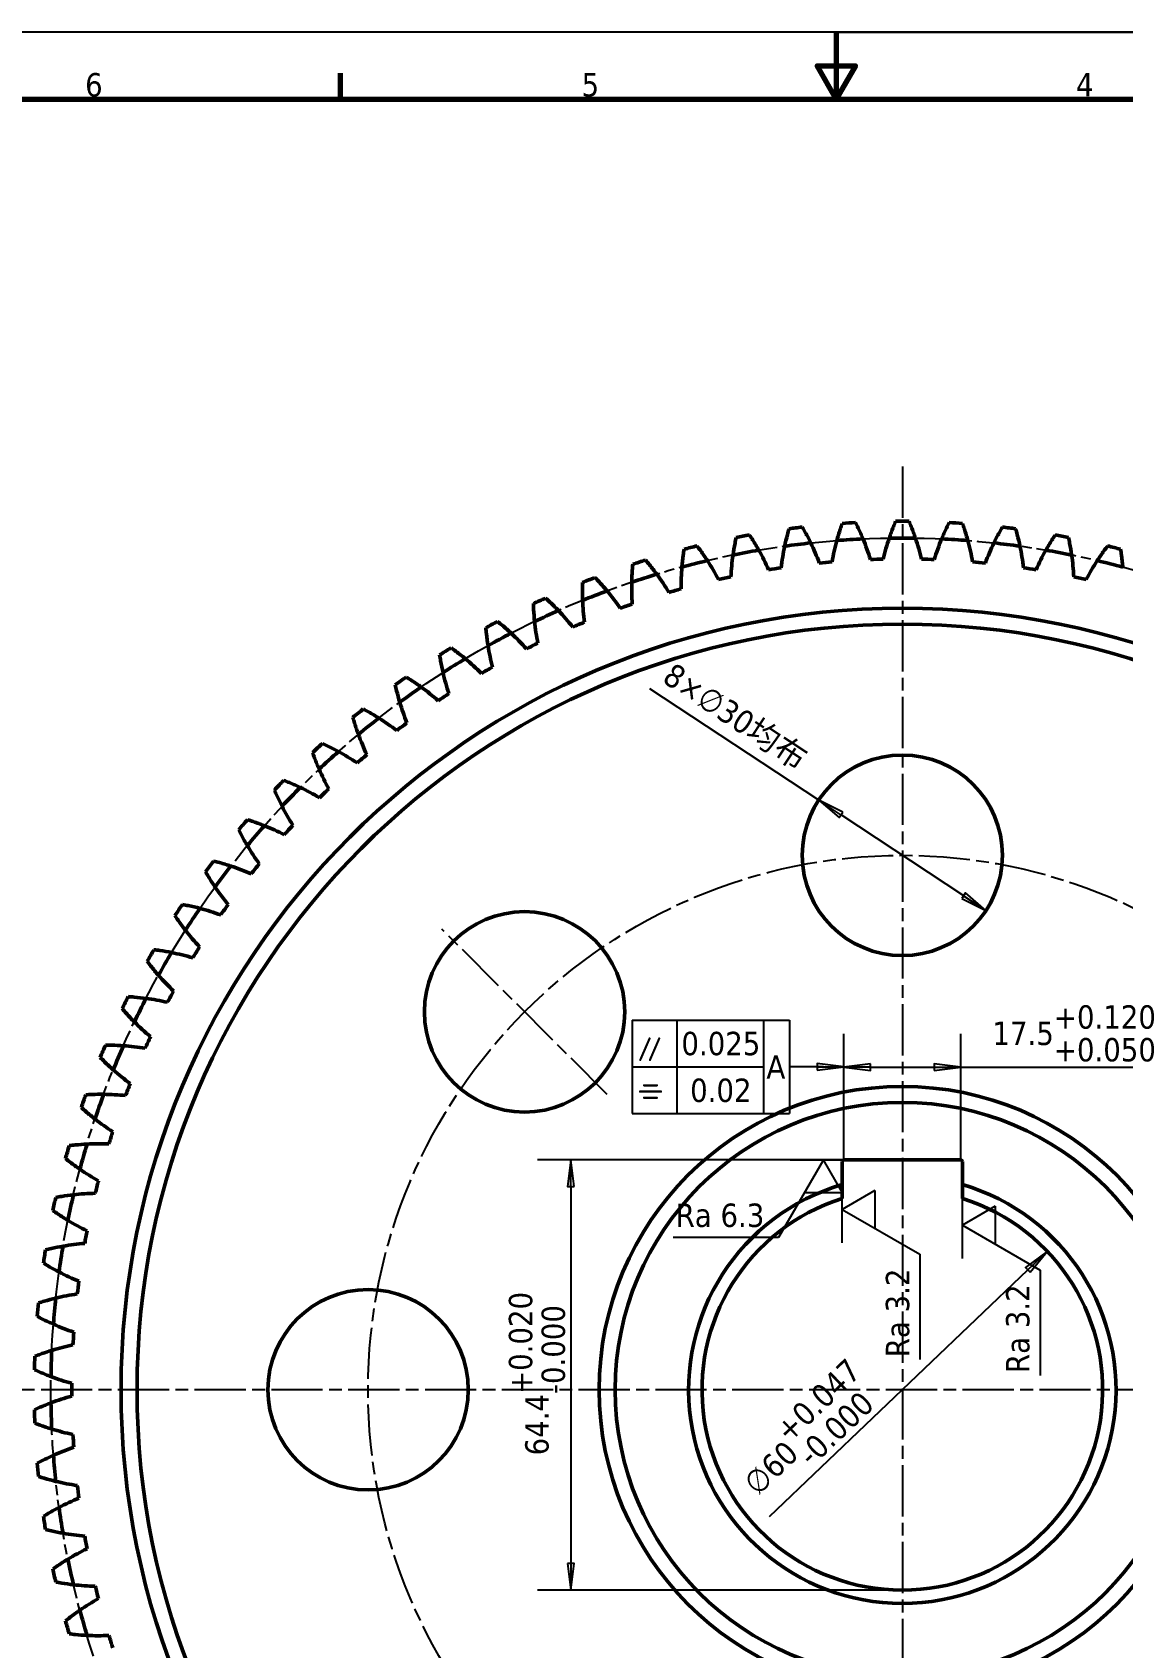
# Model space of a CAD drawing. Header units: millimetres. Extents: x -60 to 637, y -40 to 471.
# Drawn here: x 176.6 to 339.9, y 178.2 to 420 of the extents above; entities that cross this region are included whole.
import ezdxf

# ---------------------------------------------------------------- set-up
doc = ezdxf.new("R2010")
doc.units = ezdxf.units.MM
doc.linetypes.add('CHAIN', pattern=[0.3543, 0.2362, -0.0295, 0.0591, -0.0295])
for name, color, linetype, lineweight in [('中心标记 (ISO)', 7, 'Continuous', 25), ('中心线 (ISO)', 7, 'CHAIN', 25), ('可见 (ISO)', 7, 'Continuous', 50), ('图框 (ISO)', 7, 'Continuous', 70), ('尺寸 (ISO)', 7, 'Continuous', 25), ('旋转中心线', 7, 'CHAIN', 25), ('符号 (ISO)', 7, 'Continuous', 25)]:
    doc.layers.add(name, color=color, linetype=linetype, lineweight=lineweight)
doc.styles.add('文本样式10', font='AIGDT___.TTF')
doc.styles.add('注释文本 (ISO)', font='tahoma.ttf')
doc.dimstyles.new('默认 (GB)', dxfattribs={"dimtxt": 3.5, "dimasz": 4, "dimexe": 5, "dimexo": 0, "dimgap": 0.75, "dimtad": 1, "dimrnd": 1e-08, "dimdsep": 46, "dimtxsty": '注释文本 (ISO)', "dimblk": 'Filled-1', "dimcen": 0.09, "dimdle": 10, "dimclrd": 256, "dimclre": 256, "dimclrt": 256, "dimaunit": 1, "dimadec": 3, "dimazin": 2, "dimtfac": 1, "dimtmove": 0, "dimatfit": 3, "dimldrblk": 'Filled-1', "dimfxl": 1, "dimtolj": 1, "dimtzin": 0, "dimlwd": -1, "dimlwe": -1, "dimarcsym": 0})

# ---------------------------------------------------------------- blocks, each defined once
blk = doc.blocks.new('图框 默认图框')
for p, q in [((636.93, 420), (-59.71, 420)), ((297, 420), (636.93, 420))]:
    blk.add_line(p, q)
at = {"layer": '图框 (ISO)'}
blk.add_line((222.75, 410), (222.75, 413.9), dxfattribs=at)
at = {"layer": '图框 (ISO)', "flags": 128}
for points in [[(297, 420), (297, 410), (294.11, 415), (299.89, 415), (297, 410)], [(10, 10), (10, 410), (584, 410), (584, 10), (10, 10)]]:
    blk.add_lwpolyline(points, dxfattribs=at)
at = {"layer": '图框 (ISO)', "char_height": 3.5, "attachment_point": 7, "style": '注释文本 (ISO)'}
for s, insert in [('6', (184.51, 410.33)), ('5', (258.85, 410.33)), ('4', (332.9, 410.4))]:
    blk.add_mtext(s, dxfattribs=dict(at, insert=insert))
blk = doc.blocks.new('Filled-1')
at = {"color": 0}
for p, q in [((0, 0), (-1, 0.125)), ((-1, 0.125), (-1, -0.125)), ((-1, 0), (0, 0)), ((-1, -0.125), (0, 0))]:
    blk.add_line(p, q, dxfattribs=at)
at = {"color": 0, "flags": 128}
blk.add_lwpolyline([(-1, -0.125), (0, 0), (-1, 0.125), (-1, -0.125)], dxfattribs=at)
at = {"color": 0}
blk.add_solid([(-1, -0.125), (0, 0), (-1, 0.125), (-1, -0.125)], dxfattribs=at)
blk = doc.blocks.new('*D12')
at = {"layer": 'Defpoints', "color": 0, "transparency": 16777216}
for p in [(315.63, 265.07), (298.13, 251.2), (315.63, 251.2)]:
    blk.add_point(p, dxfattribs=at)
at = {"layer": '尺寸 (ISO)', "transparency": 16777216}
for p, q in [((298.13, 251.2), (298.13, 270.07)), ((315.63, 251.2), (315.63, 270.07)), ((302.13, 265.07), (311.63, 265.07)), ((315.63, 265.07), (344.85, 265.07))]:
    blk.add_line(p, q, dxfattribs=at)
at = {"layer": '尺寸 (ISO)', "transparency": 16777216, "xscale": 4, "yscale": 4, "zscale": 4, "rotation": 180}
blk.add_blockref('Filled-1', (298.13, 265.07), dxfattribs=at)
at = {"layer": '尺寸 (ISO)', "transparency": 16777216, "xscale": 4, "yscale": 4, "zscale": 4}
blk.add_blockref('Filled-1', (315.63, 265.07), dxfattribs=at)
at = {"layer": '尺寸 (ISO)', "transparency": 16777216, "insert": (320.38, 274.35), "char_height": 3.5, "attachment_point": 1, "style": '注释文本 (ISO)'}
blk.add_mtext('\\A1;17.5\\S+0.120^ +0.050;', dxfattribs=at)
blk = doc.blocks.new('*D13')
at = {"layer": 'Defpoints', "color": 0, "transparency": 16777216}
for p in [(298.13, 251.2), (257.24, 186.8), (306.88, 186.8)]:
    blk.add_point(p, dxfattribs=at)
at = {"layer": '尺寸 (ISO)', "transparency": 16777216}
for p, q in [((298.13, 251.2), (252.24, 251.2)), ((257.24, 247.2), (257.24, 190.8)), ((306.88, 186.8), (252.24, 186.8))]:
    blk.add_line(p, q, dxfattribs=at)
at = {"layer": '尺寸 (ISO)', "transparency": 16777216, "xscale": 4, "yscale": 4, "zscale": 4}
for p, rotation in [((257.24, 251.2), 90), ((257.24, 186.8), 270)]:
    blk.add_blockref('Filled-1', p, dxfattribs=dict(at, rotation=rotation))
at = {"layer": '尺寸 (ISO)', "transparency": 16777216, "insert": (247.96, 206.97), "char_height": 3.5, "attachment_point": 1, "rotation": 90, "style": '注释文本 (ISO)'}
blk.add_mtext('\\A1;64.4\\S+0.020^ -0.000;', dxfattribs=at)
blk = doc.blocks.new('表面粗糙度标识符号1')
at = {"layer": '符号 (ISO)'}
for p, q in [((295.07, 251.19), (288.36, 239.57)), ((290.07, 251.2), (298.13, 251.2)), ((297.9, 246.29), (295.07, 251.19)), ((297.9, 246.29), (292.24, 246.29)), ((288.36, 239.57), (272.59, 239.57))]:
    blk.add_line(p, q, dxfattribs=at)
at = {"layer": '符号 (ISO)', "insert": (272.94, 241.1), "char_height": 3.5, "attachment_point": 7, "style": '注释文本 (ISO)'}
blk.add_mtext('Ra 6.3', dxfattribs=at)
blk = doc.blocks.new('表面粗糙度标识符号2')
at = {"layer": '符号 (ISO)'}
for p, q in [((297.88, 238.79), (297.88, 247.51)), ((302.79, 246.62), (297.89, 243.79)), ((302.79, 246.62), (302.79, 240.96)), ((297.89, 243.79), (309.52, 237.08)), ((309.52, 237.08), (309.52, 221.31))]:
    blk.add_line(p, q, dxfattribs=at)
at = {"layer": '符号 (ISO)', "insert": (307.98, 221.66), "char_height": 3.5, "attachment_point": 7, "rotation": 90, "style": '注释文本 (ISO)'}
blk.add_mtext('Ra 3.2', dxfattribs=at)
blk = doc.blocks.new('表面粗糙度标识符号3')
at = {"layer": '符号 (ISO)'}
for p, q in [((315.88, 236.43), (315.88, 247.51)), ((320.79, 244.26), (315.89, 241.43)), ((320.79, 244.26), (320.79, 238.6)), ((315.89, 241.43), (327.52, 234.72)), ((327.52, 234.72), (327.52, 218.95))]:
    blk.add_line(p, q, dxfattribs=at)
at = {"layer": '符号 (ISO)', "insert": (325.98, 219.3), "char_height": 3.5, "attachment_point": 7, "rotation": 90, "style": '注释文本 (ISO)'}
blk.add_mtext('Ra 3.2', dxfattribs=at)
blk = doc.blocks.new('GDT 标识符号(&T)1')
at = {"layer": '符号 (ISO)'}
for p, q in [((266.42, 272.13), (290, 272.13)), ((266.42, 272.13), (266.42, 258.13)), ((273.1, 272.13), (273.1, 265.13)), ((286.07, 272.13), (286.07, 265.13)), ((290, 272.13), (290, 258.13)), ((266.42, 265.13), (286.07, 265.13)), ((273.1, 265.13), (273.1, 258.13)), ((286.07, 265.13), (286.07, 258.13)), ((295.06, 265.13), (290, 265.13)), ((298.13, 265.13), (294.13, 265.63)), ((294.13, 265.63), (294.13, 264.63)), ((294.13, 265.13), (298.13, 265.13)), ((294.13, 264.63), (298.13, 265.13)), ((294.13, 265.13), (295.06, 265.13)), ((266.42, 258.13), (290, 258.13))]:
    blk.add_line(p, q, dxfattribs=at)
at = {"layer": '符号 (ISO)', "flags": 128}
blk.add_lwpolyline([(294.13, 264.63), (298.13, 265.13), (294.13, 265.63), (294.13, 264.63)], dxfattribs=at)
at = {"layer": '符号 (ISO)'}
blk.add_solid([(294.13, 264.63), (298.13, 265.13), (294.13, 265.63), (294.13, 264.63)], dxfattribs=at)
at = {"layer": '符号 (ISO)', "char_height": 3.5, "attachment_point": 7}
for s, insert, style in [('f', (267.27, 265.99), '文本样式10'), ('0.025', (273.8, 266.81), '注释文本 (ISO)'), ('A', (286.54, 263.38), '注释文本 (ISO)'), ('i', (267.21, 259.91), '文本样式10'), ('0.02', (275.11, 259.81), '注释文本 (ISO)')]:
    blk.add_mtext(s, dxfattribs=dict(at, insert=insert, style=style))
blk = doc.blocks.new('*D18')
at = {"layer": 'Defpoints', "color": 0, "transparency": 16777216}
for p in [(294.36, 305.06), (319.4, 288.54)]:
    blk.add_point(p, dxfattribs=at)
at = {"layer": '尺寸 (ISO)', "transparency": 16777216}
for p, q in [((294.36, 305.06), (269.09, 321.73)), ((316.07, 290.74), (297.7, 302.86))]:
    blk.add_line(p, q, dxfattribs=at)
at = {"layer": '尺寸 (ISO)', "transparency": 16777216, "xscale": 4, "yscale": 4, "zscale": 4}
for p, rotation in [((294.36, 305.06), 146.5874626267851), ((319.4, 288.54), 326.5874626267851)]:
    blk.add_blockref('Filled-1', p, dxfattribs=dict(at, rotation=rotation))
at = {"layer": '尺寸 (ISO)', "transparency": 16777216, "insert": (272.67, 325.79), "char_height": 3.5, "attachment_point": 1, "rotation": 326.5875, "style": '注释文本 (ISO)'}
blk.add_mtext('\\A1;\\fTahoma|b0|i0;8×∅30均布', dxfattribs=at)
blk = doc.blocks.new('*D23')
at = {"layer": 'Defpoints', "color": 0, "transparency": 16777216}
for p in [(328.59, 237.51), (285.18, 196.09)]:
    blk.add_point(p, dxfattribs=at)
at = {"layer": '尺寸 (ISO)', "transparency": 16777216}
blk.add_line((286.99, 197.82), (325.7, 234.75), dxfattribs=at)
at = {"layer": '尺寸 (ISO)', "transparency": 16777216, "xscale": 4, "yscale": 4, "zscale": 4, "rotation": 43.65189333152314}
blk.add_blockref('Filled-1', (328.59, 237.51), dxfattribs=at)
at = {"layer": '尺寸 (ISO)', "transparency": 16777216, "insert": (281.08, 205.1), "char_height": 3.5, "attachment_point": 1, "rotation": 43.6519, "style": '注释文本 (ISO)'}
blk.add_mtext('\\A1;∅60\\S+0.047^ -0.000;', dxfattribs=at)

msp = doc.modelspace()

# ---------------------------------------------------------------- linework, layer by layer
at = {"layer": '中心标记 (ISO)', "linetype": 'CHAIN', "ltscale": 32.45837}
msp.add_line((262.6892, 260.993), (237.9405, 285.7418), dxfattribs=at)
at = {"layer": '中心线 (ISO)', "ltscale": 25.405567}
msp.add_circle((306.8834, 216.7988), 127.5, dxfattribs=at)
at = {"layer": '中心线 (ISO)', "ltscale": 32.45837}
msp.add_circle((306.8834, 216.7988), 80, dxfattribs=at)
at = {"layer": '可见 (ISO)'}
for p, q in [((297.8834, 247.5071), (297.8834, 250.9488)), ((298.1334, 251.1988), (315.6334, 251.1988)), ((315.8834, 250.9488), (315.8834, 247.5071))]:
    msp.add_line(p, q, dxfattribs=at)
for centre, radius in [((306.8834, 216.7988), 117), ((306.8834, 216.7988), 114.6013), ((306.8834, 296.7988), 15), ((250.3148, 273.3674), 15), ((306.8834, 216.7988), 45.3987), ((306.8834, 216.7988), 43), ((226.8834, 216.7988), 15)]:
    msp.add_circle(centre, radius, dxfattribs=at)
for centre, radius, start, end in [((306.8834, 216.7988), 130, 96.617647, 97.5), ((306.8834, 216.7988), 130, 93.088235, 93.970588), ((306.8834, 216.7988), 130, 89.558824, 90.441176), ((306.8834, 216.7988), 130, 86.029412, 86.911765), ((306.8834, 216.7988), 130, 82.5, 83.382353), ((306.8834, 216.7988), 130, 100.147059, 101.029412), ((306.8834, 216.7988), 127.5, 96.176471, 97.941176), ((261.3505, 328.1459), 35.3518, 20.543118, 25.848009), ((331.181, 334.6166), 35.3518, 164.740226, 170.045117), ((306.8834, 216.7988), 127.5, 92.647059, 94.411765), ((268.2915, 330.7377), 35.3518, 17.013706, 22.318598), ((338.3879, 332.8974), 35.3518, 161.210814, 166.515705), ((306.8834, 216.7988), 127.5, 89.117647, 90.882353), ((275.3789, 332.8974), 35.3518, 13.484295, 18.789186), ((345.4752, 330.7377), 35.3518, 157.681402, 162.986294), ((306.8834, 216.7988), 127.5, 85.588235, 87.352941), ((282.5858, 334.6166), 35.3518, 9.954883, 15.259774), ((352.4162, 328.1459), 35.3518, 154.151991, 159.456882), ((306.8834, 216.7988), 127.5, 82.058824, 83.823529), ((306.8834, 216.7988), 130, 78.970588, 79.852941), ((306.8834, 216.7988), 130, 107.205882, 108.088235), ((306.8834, 216.7988), 130, 103.676471, 104.558824), ((316.5184, 336.7095), 35.3518, 171.799049, 177.103941), ((306.8834, 216.7988), 127.5, 99.705882, 101.470588), ((254.5823, 325.1316), 35.3518, 24.07253, 29.377421), ((323.8819, 335.8889), 35.3518, 168.269638, 173.574529), ((306.8834, 216.7988), 124.375, 91.323529, 92.205882), ((306.8834, 216.7988), 124.375, 87.794118, 88.676471), ((289.8848, 335.8889), 35.3518, 6.425471, 11.730362), ((359.1845, 325.1316), 35.3518, 150.622579, 155.92747), ((306.8834, 216.7988), 127.5, 78.529412, 80.294118), ((297.2484, 336.7095), 35.3518, 2.896059, 8.200951), ((306.8834, 216.7988), 130, 75.441176, 76.323529), ((306.8834, 216.7988), 127.5, 106.764706, 108.529412), ((241.6659, 317.8833), 35.3518, 31.131353, 36.436245), ((309.1183, 337.0752), 35.3518, 175.328461, 180.633353), ((306.8834, 216.7988), 127.5, 103.235294, 105), ((248.0124, 321.7065), 35.3518, 27.601942, 32.906833), ((306.8834, 216.7988), 124.375, 98.382353, 99.264706), ((306.8834, 216.7988), 124.375, 94.852941, 95.735294), ((306.8834, 216.7988), 124.375, 84.264706, 85.147059), ((306.8834, 216.7988), 124.375, 80.735294, 81.617647), ((365.7543, 321.7065), 35.3518, 147.093167, 152.398058), ((306.8834, 216.7988), 127.5, 75, 76.764706), ((306.8834, 216.7988), 130, 110.735294, 111.617647), ((306.8834, 216.7988), 127.5, 110.294118, 112.058824), ((235.5667, 313.6768), 35.3518, 34.660765, 39.965657), ((301.7097, 336.9847), 35.3518, 178.857873, 184.162764), ((306.8834, 216.7988), 124.375, 105.441176, 106.323529), ((306.8834, 216.7988), 124.375, 101.911765, 102.794118), ((306.8834, 216.7988), 124.375, 77.205882, 78.088235), ((306.8834, 216.7988), 130, 114.264706, 115.147059), ((294.3208, 336.4382), 35.3518, 182.387285, 187.692176), ((306.8834, 216.7988), 124.375, 108.970588, 109.852941), ((306.8834, 216.7988), 130, 117.794118, 118.676471), ((306.8834, 216.7988), 127.5, 113.823529, 115.588235), ((286.9795, 335.4379), 35.3518, 185.916696, 191.221588), ((229.7381, 309.1027), 35.3518, 38.190177, 43.495068), ((306.8834, 216.7988), 124.375, 112.5, 113.382353), ((306.8834, 216.7988), 127.5, 117.352941, 119.117647), ((224.2021, 304.1785), 35.3518, 41.719589, 47.02448), ((306.8834, 216.7988), 130, 121.323529, 122.205882), ((279.7137, 333.9876), 35.3518, 189.446108, 194.751), ((306.8834, 216.7988), 124.375, 116.029412, 116.911765), ((306.8834, 216.7988), 127.5, 120.882353, 122.647059), ((272.551, 332.0928), 35.3518, 192.97552, 198.280411), ((218.9797, 298.9228), 35.3518, 45.249, 50.553892), ((306.8834, 216.7988), 124.375, 119.558824, 120.441176), ((306.8834, 216.7988), 130, 124.852941, 125.735294), ((306.8834, 216.7988), 127.5, 124.411765, 126.176471), ((214.0908, 293.3556), 35.3518, 48.778412, 54.083304), ((265.5185, 329.7606), 35.3518, 196.504932, 201.809823), ((306.8834, 216.7988), 124.375, 123.088235, 123.970588), ((306.8834, 216.7988), 130, 128.382353, 129.264706), ((306.8834, 216.7988), 127.5, 127.941176, 129.705882), ((209.5539, 287.498), 35.3518, 52.307824, 57.612715), ((258.643, 326.9999), 35.3518, 200.034343, 205.339235), ((306.8834, 216.7988), 124.375, 126.617647, 127.5), ((306.8834, 216.7988), 130, 131.911765, 132.794118), ((306.8834, 216.7988), 127.5, 131.470588, 133.235294), ((205.3862, 281.3723), 35.3518, 55.837236, 61.142127), ((251.9504, 323.8211), 35.3518, 203.563755, 208.868647), ((306.8834, 216.7988), 124.375, 130.147059, 131.029412), ((306.8834, 216.7988), 130, 135.441176, 136.323529), ((306.8834, 216.7988), 127.5, 135, 136.764706), ((201.6035, 275.0015), 35.3518, 59.366647, 64.671539), ((306.8834, 216.7988), 124.375, 133.676471, 134.558824), ((245.4662, 320.2364), 35.3518, 207.093167, 212.398058), ((306.8834, 216.7988), 130, 138.970588, 139.852941), ((306.8834, 216.7988), 127.5, 138.529412, 140.294118), ((198.2202, 268.41), 35.3518, 62.896059, 68.200951), ((306.8834, 216.7988), 124.375, 137.205882, 138.088235), ((239.215, 316.2593), 35.3518, 210.622579, 215.92747), ((306.8834, 216.7988), 130, 142.5, 143.382353), ((306.8834, 216.7988), 127.5, 142.058824, 143.823529), ((195.2491, 261.6227), 35.3518, 66.425471, 71.730362), ((306.8834, 216.7988), 124.375, 140.735294, 141.617647), ((233.2204, 311.9049), 35.3518, 214.151991, 219.456882), ((306.8834, 216.7988), 130, 146.029412, 146.911765), ((306.8834, 216.7988), 127.5, 145.588235, 147.352941), ((192.7014, 254.6654), 35.3518, 69.954883, 75.259774), ((306.8834, 216.7988), 124.375, 144.264706, 145.147059), ((227.5053, 307.1898), 35.3518, 217.681402, 222.986294), ((306.8834, 216.7988), 124.375, 147.794118, 148.676471), ((306.8834, 216.7988), 130, 149.558824, 150.441176), ((306.8834, 216.7988), 127.5, 149.117647, 150.882353), ((190.5869, 247.5644), 35.3518, 73.484295, 78.789186), ((222.0913, 302.1318), 35.3518, 221.210814, 226.515705), ((306.8834, 216.7988), 124.375, 151.323529, 152.205882), ((306.8834, 216.7988), 130, 153.088235, 153.970588), ((306.8834, 216.7988), 127.5, 152.647059, 154.411765), ((188.9135, 240.3468), 35.3518, 77.013706, 82.318598), ((216.999, 296.7501), 35.3518, 224.740226, 230.045117), ((306.8834, 216.7988), 124.375, 154.852941, 155.735294), ((306.8834, 216.7988), 130, 156.617647, 157.5), ((306.8834, 216.7988), 127.5, 156.176471, 157.941176), ((187.6876, 233.0398), 35.3518, 80.543118, 85.848009), ((212.2476, 291.0651), 35.3518, 228.269638, 233.574529), ((306.8834, 216.7988), 124.375, 158.382353, 159.264706), ((306.8834, 216.7988), 130, 160.147059, 161.029412), ((306.8834, 216.7988), 127.5, 159.705882, 161.470588), ((186.9139, 225.6712), 35.3518, 84.07253, 89.377421), ((207.8552, 285.0983), 35.3518, 231.799049, 237.103941), ((306.8834, 216.7988), 124.375, 161.911765, 162.794118), ((306.8834, 216.7988), 130, 163.676471, 164.558824), ((306.8834, 216.7988), 127.5, 163.235294, 165), ((186.5952, 218.2689), 35.3518, 87.601942, 92.906833), ((203.8384, 278.8725), 35.3518, 235.328461, 240.633353), ((298.1334, 250.9488), 0.25, 90, 180), ((315.6334, 250.9488), 0.25, 0, 90), ((306.8834, 216.7988), 124.375, 165.441176, 166.323529), ((306.8834, 216.7988), 32, 106.334823, 73.665177), ((306.8834, 216.7988), 130, 167.205882, 168.088235), ((306.8834, 216.7988), 127.5, 166.764706, 168.529412), ((186.7329, 210.8611), 35.3518, 91.131353, 96.436245), ((306.8834, 216.7988), 30, 107.457603, 72.542397), ((200.2126, 272.4113), 35.3518, 238.857873, 244.162764), ((306.8834, 216.7988), 124.375, 168.970588, 169.852941), ((306.8834, 216.7988), 130, 170.735294, 171.617647), ((306.8834, 216.7988), 127.5, 170.294118, 172.058824), ((187.3263, 203.4758), 35.3518, 94.660765, 99.965657), ((196.9913, 265.739), 35.3518, 242.387285, 247.692176), ((306.8834, 216.7988), 124.375, 172.5, 173.382353), ((306.8834, 216.7988), 130, 174.264706, 175.147059), ((306.8834, 216.7988), 127.5, 173.823529, 175.588235), ((188.3732, 196.141), 35.3518, 98.190177, 103.495068), ((194.187, 258.8811), 35.3518, 245.916696, 251.221588), ((306.8834, 216.7988), 124.375, 176.029412, 176.911765), ((306.8834, 216.7988), 127.5, 177.352941, 179.117647), ((189.8697, 188.8846), 35.3518, 101.719589, 107.02448), ((306.8834, 216.7988), 130, 177.794118, 178.676471), ((191.8101, 251.8636), 35.3518, 249.446108, 254.751), ((306.8834, 216.7988), 124.375, 179.558824, 180.441176), ((191.8101, 181.734), 35.3518, 105.249, 110.553892), ((306.8834, 216.7988), 130, 181.323529, 182.205882), ((306.8834, 216.7988), 127.5, 180.882353, 182.647059), ((189.8697, 244.7131), 35.3518, 252.97552, 258.280411), ((194.187, 174.7165), 35.3518, 108.778412, 114.083304), ((306.8834, 216.7988), 124.375, 183.088235, 183.970588), ((306.8834, 216.7988), 130, 184.852941, 185.735294), ((306.8834, 216.7988), 127.5, 184.411765, 186.176471), ((188.3732, 237.4567), 35.3518, 256.504932, 261.809823), ((306.8834, 216.7988), 124.375, 186.617647, 187.5), ((196.9913, 167.8587), 35.3518, 112.307824, 117.612715), ((306.8834, 216.7988), 127.5, 187.941176, 189.705882), ((306.8834, 216.7988), 130, 188.382353, 189.264706), ((187.3263, 230.1219), 35.3518, 260.034343, 265.339235), ((306.8834, 216.7988), 124.375, 190.147059, 191.029412), ((200.2126, 161.1864), 35.3518, 115.837236, 121.142127), ((306.8834, 216.7988), 127.5, 191.470588, 193.235294), ((306.8834, 216.7988), 130, 191.911765, 192.794118), ((186.7329, 222.7366), 35.3518, 263.563755, 268.868647), ((306.8834, 216.7988), 124.375, 193.676471, 194.558824), ((203.8384, 154.7252), 35.3518, 119.366647, 124.671539), ((306.8834, 216.7988), 127.5, 195, 196.764706), ((306.8834, 216.7988), 130, 195.441176, 196.323529), ((186.5952, 215.3288), 35.3518, 267.093167, 272.398058), ((306.8834, 216.7988), 124.375, 197.205882, 198.088235)]:
    msp.add_arc(centre, radius, start, end, dxfattribs=at)
for points, knots in [([(293.1655, 343.5587), (292.9073, 344.0918), (292.6343, 344.621), (292.2022, 345.4089), (292.0538, 345.6715), (291.9018, 345.9327)], [1.361320706, 1.361320706, 1.361320706, 1.361320706, 1.587085649, 1.587085649, 1.70082585, 1.70082585, 1.70082585, 1.70082585]), ([(297.8816, 346.4868), (297.7801, 346.2022), (297.6825, 345.9167), (297.4025, 345.0629), (297.2315, 344.4925), (297.0756, 343.9211)], [1.473345447, 1.473345447, 1.473345447, 1.473345447, 1.587085649, 1.587085649, 1.812850592, 1.812850592, 1.812850592, 1.812850592]), ([(300.995, 344.1628), (300.77, 344.7108), (300.5302, 345.2558), (300.1474, 346.0688), (300.0155, 346.34), (299.8798, 346.61)], [1.361320706, 1.361320706, 1.361320706, 1.361320706, 1.587085649, 1.587085649, 1.70082585, 1.70082585, 1.70082585, 1.70082585]), ([(305.8824, 346.795), (305.7636, 346.5171), (305.6486, 346.2382), (305.3166, 345.4032), (305.1107, 344.8445), (304.92, 344.2837)], [1.473345447, 1.473345447, 1.473345447, 1.473345447, 1.587085649, 1.587085649, 1.812850592, 1.812850592, 1.812850592, 1.812850592]), ([(308.8468, 344.2837), (308.656, 344.8445), (308.4502, 345.4032), (308.1182, 346.2382), (308.0032, 346.5171), (307.8844, 346.795)], [1.361320706, 1.361320706, 1.361320706, 1.361320706, 1.587085649, 1.587085649, 1.70082585, 1.70082585, 1.70082585, 1.70082585]), ([(313.887, 346.61), (313.7513, 346.34), (313.6193, 346.0688), (313.2365, 345.2558), (312.9967, 344.7108), (312.7718, 344.1628)], [1.473345447, 1.473345447, 1.473345447, 1.473345447, 1.587085649, 1.587085649, 1.812850592, 1.812850592, 1.812850592, 1.812850592]), ([(316.6912, 343.9211), (316.5353, 344.4925), (316.3642, 345.0629), (316.0843, 345.9167), (315.9866, 346.2022), (315.8851, 346.4868)], [1.361320706, 1.361320706, 1.361320706, 1.361320706, 1.587085649, 1.587085649, 1.70082585, 1.70082585, 1.70082585, 1.70082585]), ([(321.865, 345.9327), (321.7129, 345.6715), (321.5645, 345.4089), (321.1324, 344.621), (320.8595, 344.0918), (320.6012, 343.5587)], [1.473345447, 1.473345447, 1.473345447, 1.473345447, 1.587085649, 1.587085649, 1.812850592, 1.812850592, 1.812850592, 1.812850592]), ([(282.0127, 344.3976), (281.947, 344.1027), (281.8852, 343.8074), (281.7123, 342.9256), (281.6126, 342.3386), (281.5281, 341.7523)], [1.473345447, 1.473345447, 1.473345447, 1.473345447, 1.587085649, 1.587085649, 1.812850592, 1.812850592, 1.812850592, 1.812850592]), ([(285.3881, 342.4738), (285.0975, 342.99), (284.7925, 343.5014), (284.3127, 344.2612), (284.1484, 344.5142), (283.9806, 344.7655)], [1.361320706, 1.361320706, 1.361320706, 1.361320706, 1.587085649, 1.587085649, 1.70082585, 1.70082585, 1.70082585, 1.70082585]), ([(289.915, 345.6867), (289.8312, 345.3963), (289.7513, 345.1054), (289.5245, 344.2359), (289.3889, 343.6561), (289.2684, 343.0762)], [1.473345447, 1.473345447, 1.473345447, 1.473345447, 1.587085649, 1.587085649, 1.812850592, 1.812850592, 1.812850592, 1.812850592]), ([(324.4983, 343.0762), (324.3779, 343.6561), (324.2423, 344.2359), (324.0154, 345.1054), (323.9355, 345.3963), (323.8518, 345.6867)], [1.361320706, 1.361320706, 1.361320706, 1.361320706, 1.587085649, 1.587085649, 1.70082585, 1.70082585, 1.70082585, 1.70082585]), ([(329.7862, 344.7655), (329.6183, 344.5142), (329.454, 344.2612), (328.9742, 343.5014), (328.6693, 342.99), (328.3787, 342.4738)], [1.473345447, 1.473345447, 1.473345447, 1.473345447, 1.587085649, 1.587085649, 1.812850592, 1.812850592, 1.812850592, 1.812850592]), ([(332.2387, 341.7523), (332.1542, 342.3386), (332.0545, 342.9256), (331.8816, 343.8074), (331.8198, 344.1027), (331.7541, 344.3976)], [1.361320706, 1.361320706, 1.361320706, 1.361320706, 1.587085649, 1.587085649, 1.70082585, 1.70082585, 1.70082585, 1.70082585]), ([(270.107, 338.8798), (269.7552, 339.3563), (269.3897, 339.8263), (268.8202, 340.5214), (268.626, 340.7523), (268.4286, 340.9811)], [1.361320706, 1.361320706, 1.361320706, 1.361320706, 1.587085649, 1.587085649, 1.70082585, 1.70082585, 1.70082585, 1.70082585]), ([(274.2048, 342.6246), (274.1573, 342.3261), (274.1138, 342.0276), (273.9955, 341.1368), (273.9322, 340.5448), (273.884, 339.9544)], [1.473345447, 1.473345447, 1.473345447, 1.473345447, 1.587085649, 1.587085649, 1.812850592, 1.812850592, 1.812850592, 1.812850592]), ([(277.6922, 340.9122), (277.3704, 341.4095), (277.0345, 341.9011), (276.5088, 342.63), (276.3293, 342.8724), (276.1463, 343.1129)], [1.361320706, 1.361320706, 1.361320706, 1.361320706, 1.587085649, 1.587085649, 1.70082585, 1.70082585, 1.70082585, 1.70082585]), ([(337.6205, 343.1129), (337.4375, 342.8724), (337.2579, 342.63), (336.7323, 341.9011), (336.3964, 341.4095), (336.0746, 340.9122)], [1.473345447, 1.473345447, 1.473345447, 1.473345447, 1.587085649, 1.587085649, 1.812850592, 1.812850592, 1.812850592, 1.812850592]), ([(339.8828, 339.9544), (339.8346, 340.5448), (339.7712, 341.1368), (339.6529, 342.0276), (339.6094, 342.3261), (339.562, 342.6246)], [1.361320706, 1.361320706, 1.361320706, 1.361320706, 1.587085649, 1.587085649, 1.70082585, 1.70082585, 1.70082585, 1.70082585]), ([(266.5208, 340.3742), (266.4918, 340.0734), (266.4668, 339.7727), (266.4035, 338.8764), (266.3768, 338.2815), (266.365, 337.6893)], [1.473345447, 1.473345447, 1.473345447, 1.473345447, 1.587085649, 1.587085649, 1.812850592, 1.812850592, 1.812850592, 1.812850592]), ([(258.99, 337.655), (258.9796, 337.353), (258.9731, 337.0514), (258.9651, 336.1529), (258.975, 335.5575), (258.9997, 334.9657)], [1.473345447, 1.473345447, 1.473345447, 1.473345447, 1.587085649, 1.587085649, 1.812850592, 1.812850592, 1.812850592, 1.812850592]), ([(262.6614, 336.3842), (262.2809, 336.8382), (261.8871, 337.2849), (261.2759, 337.9436), (261.0679, 338.1621), (260.8567, 338.3782)], [1.361320706, 1.361320706, 1.361320706, 1.361320706, 1.587085649, 1.587085649, 1.70082585, 1.70082585, 1.70082585, 1.70082585]), ([(251.6408, 334.4775), (251.649, 334.1754), (251.6611, 333.8739), (251.7085, 332.9766), (251.755, 332.383), (251.8161, 331.7938)], [1.473345447, 1.473345447, 1.473345447, 1.473345447, 1.587085649, 1.587085649, 1.812850592, 1.812850592, 1.812850592, 1.812850592]), ([(255.3835, 333.4351), (254.9758, 333.8648), (254.5552, 334.2863), (253.9046, 334.9061), (253.6836, 335.1114), (253.4595, 335.3142)], [1.361320706, 1.361320706, 1.361320706, 1.361320706, 1.587085649, 1.587085649, 1.70082585, 1.70082585, 1.70082585, 1.70082585]), ([(248.3009, 330.0435), (247.8675, 330.4472), (247.4218, 330.8421), (246.7343, 331.4207), (246.501, 331.612), (246.2649, 331.8006)], [1.361320706, 1.361320706, 1.361320706, 1.361320706, 1.587085649, 1.587085649, 1.70082585, 1.70082585, 1.70082585, 1.70082585]), ([(244.5012, 330.8535), (244.5279, 330.5525), (244.5586, 330.2524), (244.6611, 329.3596), (244.7441, 328.77), (244.8413, 328.1857)], [1.473345447, 1.473345447, 1.473345447, 1.473345447, 1.587085649, 1.587085649, 1.812850592, 1.812850592, 1.812850592, 1.812850592]), ([(237.5982, 326.7968), (237.6434, 326.4981), (237.6925, 326.2004), (237.8498, 325.3157), (237.9689, 324.7323), (238.1019, 324.1551)], [1.473345447, 1.473345447, 1.473345447, 1.473345447, 1.587085649, 1.587085649, 1.812850592, 1.812850592, 1.812850592, 1.812850592]), ([(241.4406, 326.2223), (240.9832, 326.5986), (240.514, 326.9653), (239.7922, 327.5005), (239.5476, 327.677), (239.3003, 327.8507)], [1.361320706, 1.361320706, 1.361320706, 1.361320706, 1.587085649, 1.587085649, 1.70082585, 1.70082585, 1.70082585, 1.70082585]), ([(230.958, 322.323), (231.0216, 322.0275), (231.0888, 321.7334), (231.3003, 320.8601), (231.4551, 320.2851), (231.6234, 319.7172)], [1.473345447, 1.473345447, 1.473345447, 1.473345447, 1.587085649, 1.587085649, 1.812850592, 1.812850592, 1.812850592, 1.812850592]), ([(234.8285, 321.986), (234.3488, 322.3335), (233.8579, 322.6706), (233.1045, 323.1603), (232.8495, 323.3215), (232.592, 323.4796)], [1.361320706, 1.361320706, 1.361320706, 1.361320706, 1.587085649, 1.587085649, 1.70082585, 1.70082585, 1.70082585, 1.70082585]), ([(224.6058, 317.4488), (224.6875, 317.1578), (224.7727, 316.8684), (225.0376, 316.0098), (225.2275, 315.4454), (225.4304, 314.8889)], [1.473345447, 1.473345447, 1.473345447, 1.473345447, 1.587085649, 1.587085649, 1.812850592, 1.812850592, 1.812850592, 1.812850592]), ([(228.4897, 317.3507), (227.9895, 317.668), (227.4789, 317.9743), (226.6968, 318.4167), (226.4323, 318.5619), (226.1656, 318.7039)], [1.361320706, 1.361320706, 1.361320706, 1.361320706, 1.587085649, 1.587085649, 1.70082585, 1.70082585, 1.70082585, 1.70082585]), ([(218.5658, 312.1928), (218.6652, 311.9074), (218.7681, 311.6238), (219.0853, 310.7831), (219.3096, 310.2315), (219.5464, 309.6886)], [1.473345447, 1.473345447, 1.473345447, 1.473345447, 1.587085649, 1.587085649, 1.812850592, 1.812850592, 1.812850592, 1.812850592]), ([(222.4484, 312.3341), (221.9296, 312.6199), (221.401, 312.8942), (220.5932, 313.2876), (220.3203, 313.4162), (220.0453, 313.5415)], [1.361320706, 1.361320706, 1.361320706, 1.361320706, 1.587085649, 1.587085649, 1.70082585, 1.70082585, 1.70082585, 1.70082585]), ([(216.7273, 306.955), (216.1919, 307.2084), (215.6475, 307.4495), (214.8169, 307.7925), (214.5366, 307.9041), (214.2544, 308.0122)], [1.361320706, 1.361320706, 1.361320706, 1.361320706, 1.587085649, 1.587085649, 1.70082585, 1.70082585, 1.70082585, 1.70082585]), ([(212.8608, 306.575), (212.9776, 306.2962), (213.0977, 306.0195), (213.4661, 305.1999), (213.7239, 304.6632), (213.9937, 304.1358)], [1.473345447, 1.473345447, 1.473345447, 1.473345447, 1.587085649, 1.587085649, 1.812850592, 1.812850592, 1.812850592, 1.812850592]), ([(207.5124, 300.6166), (207.6461, 300.3456), (207.7831, 300.0768), (208.2012, 299.2814), (208.4916, 298.7615), (208.7933, 298.2518)], [1.473345447, 1.473345447, 1.473345447, 1.473345447, 1.587085649, 1.587085649, 1.812850592, 1.812850592, 1.812850592, 1.812850592]), ([(211.3482, 301.2339), (210.7982, 301.4538), (210.24, 301.661), (209.3899, 301.9522), (209.1032, 302.0463), (208.8149, 302.1369)], [1.361320706, 1.361320706, 1.361320706, 1.361320706, 1.587085649, 1.587085649, 1.70082585, 1.70082585, 1.70082585, 1.70082585]), ([(206.3315, 295.1925), (205.769, 295.3782), (205.1991, 295.5506), (204.3326, 295.7889), (204.0408, 295.8652), (203.7474, 295.9378)], [1.361320706, 1.361320706, 1.361320706, 1.361320706, 1.587085649, 1.587085649, 1.70082585, 1.70082585, 1.70082585, 1.70082585]), ([(202.541, 294.3402), (202.6911, 294.078), (202.8444, 293.8181), (203.3107, 293.05), (203.6325, 292.549), (203.965, 292.0588)], [1.473345447, 1.473345447, 1.473345447, 1.473345447, 1.587085649, 1.587085649, 1.812850592, 1.812850592, 1.812850592, 1.812850592]), ([(197.9654, 287.7697), (198.1314, 287.5172), (198.3003, 287.2673), (198.813, 286.5293), (199.1651, 286.0491), (199.5272, 285.5803)], [1.473345447, 1.473345447, 1.473345447, 1.473345447, 1.587085649, 1.587085649, 1.812850592, 1.812850592, 1.812850592, 1.812850592]), ([(201.6962, 288.8537), (201.1234, 289.0044), (200.5439, 289.1415), (199.6645, 289.326), (199.3684, 289.3841), (199.0712, 289.4386)], [1.361320706, 1.361320706, 1.361320706, 1.361320706, 1.587085649, 1.587085649, 1.70082585, 1.70082585, 1.70082585, 1.70082585]), ([(193.8029, 280.93), (193.9842, 280.6882), (194.1682, 280.4492), (194.7253, 279.7441), (195.1063, 279.2865), (195.4965, 278.8409)], [1.473345447, 1.473345447, 1.473345447, 1.473345447, 1.587085649, 1.587085649, 1.812850592, 1.812850592, 1.812850592, 1.812850592]), ([(197.4599, 282.2417), (196.8789, 282.3568), (196.2921, 282.4579), (195.403, 282.5879), (195.1039, 282.6277), (194.8039, 282.6638)], [1.361320706, 1.361320706, 1.361320706, 1.361320706, 1.587085649, 1.587085649, 1.70082585, 1.70082585, 1.70082585, 1.70082585]), ([(190.0694, 273.8471), (190.2652, 273.6169), (190.4636, 273.3896), (191.0631, 272.7202), (191.4715, 272.2869), (191.8884, 271.8662)], [1.473345447, 1.473345447, 1.473345447, 1.473345447, 1.587085649, 1.587085649, 1.812850592, 1.812850592, 1.812850592, 1.812850592]), ([(193.6388, 275.3813), (193.0517, 275.4605), (192.4598, 275.5253), (191.5644, 275.6003), (191.2635, 275.6216), (190.9618, 275.6392)], [1.361320706, 1.361320706, 1.361320706, 1.361320706, 1.587085649, 1.587085649, 1.70082585, 1.70082585, 1.70082585, 1.70082585]), ([(186.779, 266.5477), (186.9886, 266.33), (187.2006, 266.1153), (187.8402, 265.4841), (188.2745, 265.0768), (188.7165, 264.6825)], [1.473345447, 1.473345447, 1.473345447, 1.473345447, 1.587085649, 1.587085649, 1.812850592, 1.812850592, 1.812850592, 1.812850592]), ([(190.2472, 268.2988), (189.6564, 268.3417), (189.0616, 268.3699), (188.1632, 268.3896), (187.8616, 268.3924), (187.5594, 268.3913)], [1.361320706, 1.361320706, 1.361320706, 1.361320706, 1.587085649, 1.587085649, 1.70082585, 1.70082585, 1.70082585, 1.70082585]), ([(183.9443, 259.0596), (184.1668, 258.8552), (184.3916, 258.654), (185.0688, 258.0634), (185.5274, 257.6836), (185.9929, 257.3172)], [1.473345447, 1.473345447, 1.473345447, 1.473345447, 1.587085649, 1.587085649, 1.812850592, 1.812850592, 1.812850592, 1.812850592]), ([(187.298, 261.0209), (186.7057, 261.0273), (186.1103, 261.0189), (185.2124, 260.9833), (184.9112, 260.9675), (184.6096, 260.9478)], [1.361320706, 1.361320706, 1.361320706, 1.361320706, 1.587085649, 1.587085649, 1.70082585, 1.70082585, 1.70082585, 1.70082585]), ([(184.8025, 253.5752), (184.2109, 253.5452), (183.6172, 253.5001), (182.7232, 253.4093), (182.4234, 253.375), (182.1237, 253.3368)], [1.361320706, 1.361320706, 1.361320706, 1.361320706, 1.587085649, 1.587085649, 1.70082585, 1.70082585, 1.70082585, 1.70082585]), ([(181.5758, 251.4112), (181.8106, 251.2209), (182.0473, 251.0339), (182.7596, 250.4861), (183.2407, 250.1352), (183.7278, 249.7983)], [1.473345447, 1.473345447, 1.473345447, 1.473345447, 1.587085649, 1.587085649, 1.812850592, 1.812850592, 1.812850592, 1.812850592]), ([(182.77, 245.99), (182.1814, 245.9236), (181.5916, 245.8421), (180.7049, 245.6964), (180.4078, 245.6437), (180.111, 245.5871)], [1.361320706, 1.361320706, 1.361320706, 1.361320706, 1.587085649, 1.587085649, 1.70082585, 1.70082585, 1.70082585, 1.70082585]), ([(179.6827, 243.6315), (179.9287, 243.456), (180.1766, 243.284), (180.9212, 242.781), (181.423, 242.4604), (181.9299, 242.1541)], [1.473345447, 1.473345447, 1.473345447, 1.473345447, 1.587085649, 1.587085649, 1.812850592, 1.812850592, 1.812850592, 1.812850592]), ([(181.2084, 238.2941), (180.625, 238.1916), (180.0413, 238.0739), (179.1652, 237.874), (178.872, 237.8031), (178.5792, 237.7283)], [1.361320706, 1.361320706, 1.361320706, 1.361320706, 1.587085649, 1.587085649, 1.70082585, 1.70082585, 1.70082585, 1.70082585]), ([(178.2721, 235.75), (178.5285, 235.59), (178.7864, 235.4336), (179.5606, 234.9774), (180.0812, 234.6883), (180.606, 234.4138)], [1.473345447, 1.473345447, 1.473345447, 1.473345447, 1.587085649, 1.587085649, 1.812850592, 1.812850592, 1.812850592, 1.812850592]), ([(180.1235, 230.5167), (179.5475, 230.3785), (178.9722, 230.2251), (178.1101, 229.9715), (177.8218, 229.8827), (177.5341, 229.7901)], [1.361320706, 1.361320706, 1.361320706, 1.361320706, 1.587085649, 1.587085649, 1.70082585, 1.70082585, 1.70082585, 1.70082585]), ([(177.3494, 227.7967), (177.6151, 227.6527), (177.8822, 227.5125), (178.683, 227.1048), (179.2204, 226.8483), (179.7612, 226.6066)], [1.473345447, 1.473345447, 1.473345447, 1.473345447, 1.587085649, 1.587085649, 1.812850592, 1.812850592, 1.812850592, 1.812850592]), ([(179.5194, 222.6872), (178.953, 222.5138), (178.3882, 222.3253), (177.5434, 222.0192), (177.2611, 221.9128), (176.9797, 221.8026)], [1.361320706, 1.361320706, 1.361320706, 1.361320706, 1.587085649, 1.587085649, 1.70082585, 1.70082585, 1.70082585, 1.70082585]), ([(176.9181, 219.8016), (177.1921, 219.6743), (177.4673, 219.5507), (178.2917, 219.1932), (178.8439, 218.9702), (179.3985, 218.7623)], [1.473345447, 1.473345447, 1.473345447, 1.473345447, 1.587085649, 1.587085649, 1.812850592, 1.812850592, 1.812850592, 1.812850592]), ([(179.3985, 214.8354), (178.8439, 214.6275), (178.2917, 214.4045), (177.4673, 214.047), (177.1921, 213.9234), (176.9181, 213.7961)], [1.361320706, 1.361320706, 1.361320706, 1.361320706, 1.587085649, 1.587085649, 1.70082585, 1.70082585, 1.70082585, 1.70082585]), ([(176.9797, 211.7951), (177.2611, 211.6849), (177.5434, 211.5785), (178.3882, 211.2724), (178.953, 211.0839), (179.5194, 210.9105)], [1.473345447, 1.473345447, 1.473345447, 1.473345447, 1.587085649, 1.587085649, 1.812850592, 1.812850592, 1.812850592, 1.812850592]), ([(179.7612, 206.9911), (179.2204, 206.7494), (178.683, 206.4928), (177.8822, 206.0852), (177.6151, 205.945), (177.3494, 205.801)], [1.361320706, 1.361320706, 1.361320706, 1.361320706, 1.587085649, 1.587085649, 1.70082585, 1.70082585, 1.70082585, 1.70082585]), ([(177.5341, 203.8076), (177.8218, 203.7149), (178.1101, 203.6261), (178.9722, 203.3726), (179.5475, 203.2192), (180.1235, 203.081)], [1.473345447, 1.473345447, 1.473345447, 1.473345447, 1.587085649, 1.587085649, 1.812850592, 1.812850592, 1.812850592, 1.812850592]), ([(180.606, 199.1839), (180.0812, 198.9094), (179.5606, 198.6203), (178.7864, 198.1641), (178.5285, 198.0077), (178.2721, 197.8477)], [1.361320706, 1.361320706, 1.361320706, 1.361320706, 1.587085649, 1.587085649, 1.70082585, 1.70082585, 1.70082585, 1.70082585]), ([(178.5792, 195.8694), (178.872, 195.7946), (179.1652, 195.7237), (180.0413, 195.5237), (180.625, 195.4061), (181.2084, 195.3035)], [1.473345447, 1.473345447, 1.473345447, 1.473345447, 1.587085649, 1.587085649, 1.812850592, 1.812850592, 1.812850592, 1.812850592]), ([(181.9299, 191.4436), (181.423, 191.1372), (180.9212, 190.8166), (180.1766, 190.3137), (179.9287, 190.1417), (179.6827, 189.9662)], [1.361320706, 1.361320706, 1.361320706, 1.361320706, 1.587085649, 1.587085649, 1.70082585, 1.70082585, 1.70082585, 1.70082585]), ([(180.111, 188.0106), (180.4078, 187.9539), (180.7049, 187.9013), (181.5916, 187.7556), (182.1814, 187.674), (182.77, 187.6076)], [1.473345447, 1.473345447, 1.473345447, 1.473345447, 1.587085649, 1.587085649, 1.812850592, 1.812850592, 1.812850592, 1.812850592]), ([(183.7278, 183.7994), (183.2407, 183.4625), (182.7596, 183.1116), (182.0473, 182.5637), (181.8106, 182.3768), (181.5758, 182.1865)], [1.361320706, 1.361320706, 1.361320706, 1.361320706, 1.587085649, 1.587085649, 1.70082585, 1.70082585, 1.70082585, 1.70082585]), ([(182.1237, 180.2609), (182.4234, 180.2227), (182.7232, 180.1884), (183.6172, 180.0976), (184.2109, 180.0525), (184.8025, 180.0225)], [1.473345447, 1.473345447, 1.473345447, 1.473345447, 1.587085649, 1.587085649, 1.812850592, 1.812850592, 1.812850592, 1.812850592])]:
    msp.add_open_spline(points, degree=3, knots=knots, dxfattribs=at)
for points in [[(297.8834, 245.417), (297.8834, 246.4284), (297.8834, 247.5071)], [(315.8834, 247.5071), (315.8834, 246.4284), (315.8834, 245.417)]]:
    msp.add_rational_spline(points, [1, 1.00056872614, 1], degree=2, dxfattribs=at)
at = {"layer": '旋转中心线', "ltscale": 32.45837}
for p, q in [((306.8834, 355.0061), (306.8834, 76.093)), ((450.0761, 216.7988), (71.9135, 216.7988))]:
    msp.add_line(p, q, dxfattribs=at)

# ---------------------------------------------------------------- block references
msp.add_blockref('图框 默认图框', (0, 0))
at = {"layer": '符号 (ISO)'}
for name in ['GDT 标识符号(&T)1', '表面粗糙度标识符号1', '表面粗糙度标识符号2', '表面粗糙度标识符号3']:
    msp.add_blockref(name, (0, 0), dxfattribs=at)

# ---------------------------------------------------------------- dimensions: what is measured, and where the dimension line sits
at = {"layer": '尺寸 (ISO)'}
dim = msp.add_diameter_dim_2p(p1=(319.4043, 288.5389), p2=(294.3625, 305.0588), text='\\fTahoma|b0|i0;8×<>均布', dimstyle='默认 (GB)', override={"dimgap": 0.75, "dimdec": 2, "dimlfac": 1, "dimtol": 0, "dimlim": 0, "dimtp": 0, "dimtm": 0, "dimtdec": 2, "dimatfit": 2}, dxfattribs=at)
dim.commit()
dim.dimension.update_dxf_attribs({"geometry": '*D18', "text_midpoint": (280.0584, 314.4951), "dimtype": 163})
for base, p2, angle, override, picture, middle in [((315.6334, 265.0713), (315.6334, 251.1988), 180, {"dimgap": 0.75, "dimdec": 2, "dimtol": 1, "dimlim": 0, "dimtp": 0.12, "dimtm": -0.05, "dimtdec": 3, "dimtofl": 0, "dimatfit": 2}, '*D12', (332.242, 265.0713)), ((257.2353, 186.7988), (306.8834, 186.7988), 270, {"dimgap": 0.75, "dimdec": 2, "dimtol": 1, "dimlim": 0, "dimtp": 0.02, "dimtm": 1e-09, "dimtdec": 3, "dimtofl": 0, "dimatfit": 1}, '*D13', (257.2353, 218.9988))]:
    dim = msp.add_linear_dim(base=base, p1=(298.1334, 251.1988), p2=p2, angle=angle, dimstyle='默认 (GB)', override=override, dxfattribs=at)
    dim.commit()
    dim.dimension.update_dxf_attribs({"geometry": picture, "text_midpoint": middle, "dimtype": 160})
dim = msp.add_diameter_dim_2p(p1=(285.177, 196.0906), p2=(328.5898, 237.5071), dimstyle='默认 (GB)', override={"dimgap": 0.75, "dimdec": 2, "dimlfac": 1, "dimtol": 1, "dimlim": 0, "dimtp": 0.047, "dimtm": 1e-09, "dimtdec": 3, "dimtofl": 0}, dxfattribs=at)
dim.commit()
dim.dimension.update_dxf_attribs({"geometry": '*D23', "text_midpoint": (296.1396, 206.5491), "dimtype": 163})

doc.saveas('drawing.dxf')
